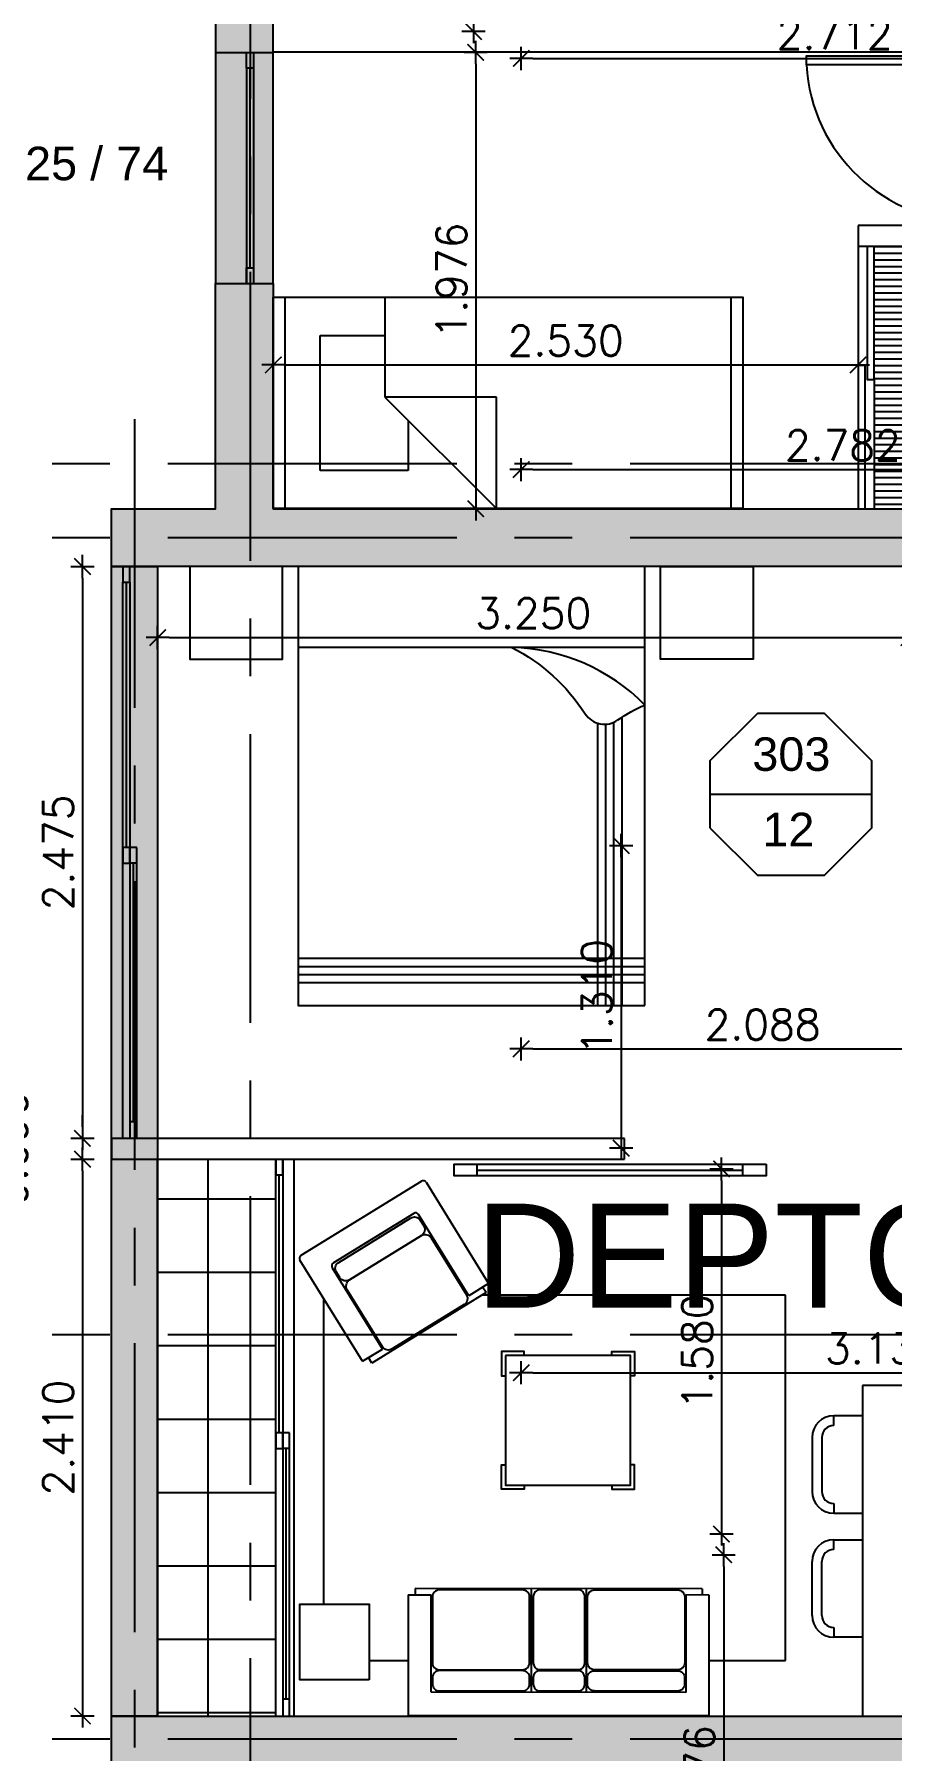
# Model space of a CAD drawing. Header units: millimetres. Extents: x -13 to 194, y -13 to 66.
# Drawn here: x 167.97 to 171.68, y 23.33 to 30.76 of the extents above; entities that cross this region are included whole.
import ezdxf

# ---------------------------------------------------------------- set-up
doc = ezdxf.new("R2010")
doc.units = ezdxf.units.MM
doc.linetypes.add('CENTER', pattern=[2, 1.25, -0.25, 0.25, -0.25])
for name, color, linetype in [('01', 1, 'Continuous'), ('03', 3, 'Continuous'), ('04', 4, 'Continuous'), ('06', 6, 'Continuous'), ('Capa1', 80, 'Continuous'), ('COTAS', 1, 'Continuous'), ('EJES', 1, 'CENTER'), ('GRIS', 9, 'Continuous'), ('LOSAS', 7, 'Continuous'), ('MUROS_EST', 5, 'Continuous'), ('PISOS', 8, 'Continuous'), ('PUERTAS', 1, 'Continuous'), ('VIGAS_1', 2, 'Continuous')]:
    doc.layers.add(name, color=color, linetype=linetype)
doc.styles.add('Arial', font='arial.ttf')
doc.styles.add('INTERARQ', font='ROMANS.SHX')
doc.styles.get("Standard").update_dxf_attribs({"font": 'arial.ttf'})
doc.dimstyles.new('ESCALA_1-50', dxfattribs={"dimtxt": 0.13, "dimasz": 0.05, "dimexe": 0.18, "dimexo": 0.0625, "dimgap": 0.04, "dimtad": 1, "dimdec": 3, "dimzin": 0, "dimdsep": 46, "dimtxsty": 'INTERARQ', "dimblk": 'DIMTICK', "dimcen": 0.09, "dimse1": 1, "dimse2": 1, "dimclrd": 1, "dimclre": 1, "dimclrt": 2, "dimadec": 0, "dimazin": 0, "dimtfac": 4.5, "dimtdec": 3, "dimtofl": 0, "dimtmove": 2, "dimatfit": 3, "dimldrblk": 'DIMTICK', "dimfxl": 1, "dimtolj": 1, "dimtzin": 0, "dimarcsym": 0})

# ---------------------------------------------------------------- blocks, each defined once
blk = doc.blocks.new('DIMTICK')
at = {"color": 1}
for p, q in [((-1, 0), (1, 0)), ((0, 1), (0, -1))]:
    blk.add_line(p, q, dxfattribs=at)
at = {"color": 3, "const_width": 0.141}
blk.add_lwpolyline([(0.71, 0.71), (-0.71, -0.71)], dxfattribs=at)
blk = doc.blocks.new('*D170')
at = {"layer": '01', "color": 1, "lineweight": -2, "transparency": 16777216}
blk.add_line((170.1253, 30.6513), (172.7378, 30.6513), dxfattribs=at)
at = {"layer": 'Defpoints', "color": 0, "transparency": 16777216}
for p in [(170.0753, 30.9441), (172.7878, 30.9441), (172.7878, 30.6513)]:
    blk.add_point(p, dxfattribs=at)
at = {"layer": '01', "color": 1, "lineweight": -2, "transparency": 16777216, "xscale": 0.05, "yscale": 0.05, "zscale": 0.05, "rotation": 180}
blk.add_blockref('DIMTICK', (170.0753, 30.6513), dxfattribs=at)
at = {"layer": '01', "color": 1, "lineweight": -2, "transparency": 16777216, "xscale": 0.05, "yscale": 0.05, "zscale": 0.05}
blk.add_blockref('DIMTICK', (172.7878, 30.6513), dxfattribs=at)
at = {"layer": '01', "color": 2, "transparency": 16777216, "insert": (171.4315, 30.7563), "char_height": 0.13, "attachment_point": 5, "style": 'INTERARQ'}
blk.add_mtext('\\A1;2.712', dxfattribs=at)
blk = doc.blocks.new('*D66')
at = {"layer": '01', "color": 1, "lineweight": -2, "transparency": 16777216}
blk.add_line((170.1253, 28.872), (172.8078, 28.872), dxfattribs=at)
at = {"layer": 'Defpoints', "color": 0, "transparency": 16777216}
for p in [(172.8578, 28.872), (170.0753, 28.6859), (172.8578, 28.6859)]:
    blk.add_point(p, dxfattribs=at)
at = {"layer": '01', "color": 1, "lineweight": -2, "transparency": 16777216, "xscale": 0.05, "yscale": 0.05, "zscale": 0.05, "rotation": 180}
blk.add_blockref('DIMTICK', (170.0753, 28.872), dxfattribs=at)
at = {"layer": '01', "color": 1, "lineweight": -2, "transparency": 16777216, "xscale": 0.05, "yscale": 0.05, "zscale": 0.05}
blk.add_blockref('DIMTICK', (172.8578, 28.872), dxfattribs=at)
at = {"layer": '01', "color": 2, "transparency": 16777216, "insert": (171.4665, 28.977), "char_height": 0.13, "attachment_point": 5, "style": 'INTERARQ'}
blk.add_mtext('\\A1;2.782', dxfattribs=at)
blk = doc.blocks.new('*D172')
at = {"layer": '01', "color": 1, "lineweight": -2, "transparency": 16777216}
blk.add_line((172.5288, 30.8941), (172.5288, 27.9849), dxfattribs=at)
at = {"layer": 'Defpoints', "color": 0, "transparency": 16777216}
for p in [(170.0753, 30.9441), (170.0753, 27.9349), (172.5288, 27.9349)]:
    blk.add_point(p, dxfattribs=at)
at = {"layer": '01', "color": 1, "lineweight": -2, "transparency": 16777216, "xscale": 0.05, "yscale": 0.05, "zscale": 0.05}
for p, rotation in [((172.5288, 30.9441), 90), ((172.5288, 27.9349), 270)]:
    blk.add_blockref('DIMTICK', p, dxfattribs=dict(at, rotation=rotation))
at = {"layer": '01', "color": 2, "transparency": 16777216, "insert": (172.4238, 29.4395), "char_height": 0.13, "attachment_point": 5, "rotation": 90, "style": 'INTERARQ'}
blk.add_mtext('\\A1;3.009', dxfattribs=at)
blk = doc.blocks.new('*D173')
at = {"layer": '01', "color": 1, "lineweight": -2, "transparency": 16777216}
blk.add_line((170.5075, 27.1949), (170.5075, 25.9849), dxfattribs=at)
at = {"layer": 'Defpoints', "color": 0, "transparency": 16777216}
for p in [(170.0753, 27.2449), (170.0754, 25.9349), (170.5075, 25.9349)]:
    blk.add_point(p, dxfattribs=at)
at = {"layer": '01', "color": 1, "lineweight": -2, "transparency": 16777216, "xscale": 0.05, "yscale": 0.05, "zscale": 0.05}
for p, rotation in [((170.5075, 27.2449), 90), ((170.5075, 25.9349), 270)]:
    blk.add_blockref('DIMTICK', p, dxfattribs=dict(at, rotation=rotation))
at = {"layer": '01', "color": 2, "transparency": 16777216, "insert": (170.4025, 26.5899), "char_height": 0.13, "attachment_point": 5, "rotation": 90, "style": 'INTERARQ'}
blk.add_mtext('\\A1;1.310', dxfattribs=at)
blk = doc.blocks.new('*D174')
at = {"layer": '01', "color": 1, "lineweight": -2, "transparency": 16777216}
blk.add_line((170.1253, 26.3646), (172.1132, 26.3646), dxfattribs=at)
at = {"layer": 'Defpoints', "color": 0, "transparency": 16777216}
for p in [(170.0753, 26.4641), (172.1632, 26.4641), (172.1632, 26.3646)]:
    blk.add_point(p, dxfattribs=at)
at = {"layer": '01', "color": 1, "lineweight": -2, "transparency": 16777216, "xscale": 0.05, "yscale": 0.05, "zscale": 0.05, "rotation": 180}
blk.add_blockref('DIMTICK', (170.0753, 26.3646), dxfattribs=at)
at = {"layer": '01', "color": 1, "lineweight": -2, "transparency": 16777216, "xscale": 0.05, "yscale": 0.05, "zscale": 0.05}
blk.add_blockref('DIMTICK', (172.1632, 26.3646), dxfattribs=at)
at = {"layer": '01', "color": 2, "transparency": 16777216, "insert": (171.1193, 26.4696), "char_height": 0.13, "attachment_point": 5, "style": 'INTERARQ'}
blk.add_mtext('\\A1;2.088', dxfattribs=at)
blk = doc.blocks.new('*D175')
at = {"layer": '01', "color": 1, "lineweight": -2, "transparency": 16777216}
blk.add_line((170.1252, 24.9631), (173.1552, 24.9631), dxfattribs=at)
at = {"layer": 'Defpoints', "color": 0, "transparency": 16777216}
for p in [(173.2052, 24.9631), (170.0752, 24.2649), (173.2052, 24.2649)]:
    blk.add_point(p, dxfattribs=at)
at = {"layer": '01', "color": 1, "lineweight": -2, "transparency": 16777216, "xscale": 0.05, "yscale": 0.05, "zscale": 0.05, "rotation": 180}
blk.add_blockref('DIMTICK', (170.0752, 24.9631), dxfattribs=at)
at = {"layer": '01', "color": 1, "lineweight": -2, "transparency": 16777216, "xscale": 0.05, "yscale": 0.05, "zscale": 0.05}
blk.add_blockref('DIMTICK', (173.2052, 24.9631), dxfattribs=at)
at = {"layer": '01', "color": 2, "transparency": 16777216, "insert": (171.6402, 25.0681), "char_height": 0.13, "attachment_point": 5, "style": 'INTERARQ'}
blk.add_mtext('\\A1;3.130', dxfattribs=at)
blk = doc.blocks.new('*D176')
at = {"layer": '01', "color": 1, "lineweight": -2, "transparency": 16777216}
blk.add_line((170.9417, 25.7949), (170.9417, 24.3149), dxfattribs=at)
at = {"layer": 'Defpoints', "color": 0, "transparency": 16777216}
for p in [(170.0754, 25.8449), (170.0752, 24.2649), (170.9417, 24.2649)]:
    blk.add_point(p, dxfattribs=at)
at = {"layer": '01', "color": 1, "lineweight": -2, "transparency": 16777216, "xscale": 0.05, "yscale": 0.05, "zscale": 0.05}
for p, rotation in [((170.9417, 25.8449), 90), ((170.9417, 24.2649), 270)]:
    blk.add_blockref('DIMTICK', p, dxfattribs=dict(at, rotation=rotation))
at = {"layer": '01', "color": 2, "transparency": 16777216, "insert": (170.8367, 25.0549), "char_height": 0.13, "attachment_point": 5, "rotation": 90, "style": 'INTERARQ'}
blk.add_mtext('\\A1;1.580', dxfattribs=at)
blk = doc.blocks.new('*D177')
at = {"layer": '01', "color": 1, "lineweight": -2, "transparency": 16777216}
blk.add_line((170.9511, 24.1249), (170.9511, 22.2491), dxfattribs=at)
at = {"layer": 'Defpoints', "color": 0, "transparency": 16777216}
for p in [(170.0753, 24.1749), (170.0753, 22.1991), (170.9511, 22.1991)]:
    blk.add_point(p, dxfattribs=at)
at = {"layer": '01', "color": 1, "lineweight": -2, "transparency": 16777216, "xscale": 0.05, "yscale": 0.05, "zscale": 0.05}
for p, rotation in [((170.9511, 24.1749), 90), ((170.9511, 22.1991), 270)]:
    blk.add_blockref('DIMTICK', p, dxfattribs=dict(at, rotation=rotation))
at = {"layer": '01', "color": 2, "transparency": 16777216, "insert": (170.8461, 23.187), "char_height": 0.13, "attachment_point": 5, "rotation": 90, "style": 'INTERARQ'}
blk.add_mtext('\\A1;1.976', dxfattribs=at)
blk = doc.blocks.new('CAMA-GR')
blk.add_line((0.35, 0.75), (0.35, -0.75))
at = {"color": 9}
for p, q in [((1.695, -0.75), (1.695, 0.75)), ((1.73, -0.75), (1.73, 0.75)), ((1.765, -0.75), (1.765, 0.75)), ((1.8, -0.75), (1.8, 0.75)), ((0.6523, 0.65), (1.9, 0.65)), ((0.674, 0.615), (1.9, 0.615)), ((0.6775, 0.545), (1.9, 0.545)), ((0.6821, 0.58), (1.9, 0.58))]:
    blk.add_line(p, q, dxfattribs=at)
for points in [[(0, 1.2178), (0.4, 1.2178), (0.4, 0.8178), (0, 0.8178)], [(1.9, 0.75), (0, 0.75), (0, -0.75), (1.9, -0.75)], [(0, -1.2178), (0.4, -1.2178), (0.4, -0.8178), (0, -0.8178)]]:
    blk.add_lwpolyline(points, close=True)
blk.add_lwpolyline([(0.599, 0.75, 0.196142), (0.35, 0.175, -0.130879), (0.6366, 0.4914, 0.426673), (0.6638, 0.6332, -0.055293)], format="xyb", close=True)
blk = doc.blocks.new('MHPLN026')
for p, q in [((-1.9812, -0.4572), (-1.9812, 0.4572)), ((-0.4826, 0.4572), (-0.4826, 0.0254)), ((-0.0508, 0.4572), (-0.0508, -0.4572)), ((-0.2032, 0.2921), (-0.4826, 0.2921)), ((-0.2032, -0.2921), (-0.2032, 0.2921)), ((-0.9652, -0.4572), (-0.9652, 0.0254)), ((-0.4826, 0.0254), (-0.9652, -0.4572)), ((-0.9652, 0.0254), (-0.4826, 0.0254)), ((-0.5842, -0.0762), (-0.5842, -0.2921)), ((-0.5842, -0.2921), (-0.2032, -0.2921))]:
    blk.add_line(p, q)
blk.add_lwpolyline([(0, -0.4572), (0, 0.4572), (-2.032, 0.4572), (-2.032, -0.4572)], close=True)
blk = doc.blocks.new('Cama 1Pl')
blk.add_blockref('MHPLN026', (0, 0))
blk = doc.blocks.new('P_75')
at = {"color": 9}
blk.add_arc((-0.0129, 0.0592), 0.7221, 93.33599, 179.93331, dxfattribs=at)
at = {"layer": 'PUERTAS'}
blk.add_lwpolyline([(-0.015, 0.06), (-0.055, 0.06), (-0.055, 0.78), (-0.0149, 0.78)], close=True, dxfattribs=at)
for points in [[(-0.75, 0), (-0.725, 0), (-0.725, 0.02), (-0.735, 0.02), (-0.735, 0.06), (-0.75, 0.06)], [(0, 0.06), (-0.015, 0.06), (-0.015, 0.02), (-0.025, 0.02), (-0.025, 0), (0, 0)]]:
    blk.add_lwpolyline(points, dxfattribs=at)
blk = doc.blocks.new('*D240')
at = {"layer": '01', "color": 1, "lineweight": -2, "transparency": 16777216}
blk.add_line((168.1775, 28.4026), (168.1775, 26.0273), dxfattribs=at)
at = {"layer": 'Defpoints', "color": 0, "transparency": 16777216}
for p in [(168.354, 28.4526), (168.1775, 25.9773), (168.354, 25.9773)]:
    blk.add_point(p, dxfattribs=at)
at = {"layer": '01', "color": 1, "lineweight": -2, "transparency": 16777216, "xscale": 0.05, "yscale": 0.05, "zscale": 0.05}
for p, rotation in [((168.1775, 28.4526), 90), ((168.1775, 25.9773), 270)]:
    blk.add_blockref('DIMTICK', p, dxfattribs=dict(at, rotation=rotation))
at = {"layer": '01', "color": 2, "transparency": 16777216, "insert": (168.0725, 27.215), "char_height": 0.13, "attachment_point": 5, "rotation": 90, "style": 'INTERARQ'}
blk.add_mtext('\\A1;2.475', dxfattribs=at)
blk = doc.blocks.new('*D308')
at = {"layer": '01', "color": 1, "lineweight": -2, "transparency": 16777216}
for p, q in [((168.1775, 26.0273), (168.1775, 26.0773)), ((168.1775, 25.8373), (168.1775, 25.7873))]:
    blk.add_line(p, q, dxfattribs=at)
at = {"layer": 'Defpoints', "color": 0, "transparency": 16777216}
for p in [(168.354, 25.9773), (168.1775, 25.8873), (168.3025, 25.8873)]:
    blk.add_point(p, dxfattribs=at)
at = {"layer": '01', "color": 1, "lineweight": -2, "transparency": 16777216, "xscale": 0.05, "yscale": 0.05, "zscale": 0.05}
for p, rotation in [((168.1775, 25.9773), 270), ((168.1775, 25.8873), 90)]:
    blk.add_blockref('DIMTICK', p, dxfattribs=dict(at, rotation=rotation))
at = {"layer": '01', "color": 2, "transparency": 16777216, "insert": (167.8725, 25.9323), "char_height": 0.13, "attachment_point": 5, "rotation": 90, "style": 'INTERARQ'}
blk.add_mtext('\\A1;0.090', dxfattribs=at)
blk = doc.blocks.new('*D309')
at = {"layer": '01', "color": 1, "lineweight": -2, "transparency": 16777216}
blk.add_line((168.1775, 25.8373), (168.1775, 23.5273), dxfattribs=at)
at = {"layer": 'Defpoints', "color": 0, "transparency": 16777216}
for p in [(168.3025, 25.8873), (168.1775, 23.4773), (168.3025, 23.4773)]:
    blk.add_point(p, dxfattribs=at)
at = {"layer": '01', "color": 1, "lineweight": -2, "transparency": 16777216, "xscale": 0.05, "yscale": 0.05, "zscale": 0.05}
for p, rotation in [((168.1775, 25.8873), 90), ((168.1775, 23.4773), 270)]:
    blk.add_blockref('DIMTICK', p, dxfattribs=dict(at, rotation=rotation))
at = {"layer": '01', "color": 2, "transparency": 16777216, "insert": (168.0725, 24.6823), "char_height": 0.13, "attachment_point": 5, "rotation": 90, "style": 'INTERARQ'}
blk.add_mtext('\\A1;2.410', dxfattribs=at)
blk = doc.blocks.new('*D319')
at = {"layer": '01', "color": 1, "lineweight": -2, "transparency": 16777216}
blk.add_line((169.8689, 32.2981), (169.8689, 30.8181), dxfattribs=at)
at = {"layer": 'Defpoints', "color": 0, "transparency": 16777216}
for p in [(169.0025, 32.3481), (169.0024, 30.7681), (169.8689, 30.7681)]:
    blk.add_point(p, dxfattribs=at)
at = {"layer": '01', "color": 1, "lineweight": -2, "transparency": 16777216, "xscale": 0.05, "yscale": 0.05, "zscale": 0.05}
for p, rotation in [((169.8689, 32.3481), 90), ((169.8689, 30.7681), 270)]:
    blk.add_blockref('DIMTICK', p, dxfattribs=dict(at, rotation=rotation))
at = {"layer": '01', "color": 2, "transparency": 16777216, "insert": (169.7639, 31.5581), "char_height": 0.13, "attachment_point": 5, "rotation": 90, "style": 'INTERARQ'}
blk.add_mtext('\\A1;1.580', dxfattribs=at)
blk = doc.blocks.new('*D320')
at = {"layer": '01', "color": 1, "lineweight": -2, "transparency": 16777216}
blk.add_line((169.8783, 30.6281), (169.8783, 28.7523), dxfattribs=at)
at = {"layer": 'Defpoints', "color": 0, "transparency": 16777216}
for p in [(169.0025, 30.6781), (169.0025, 28.7023), (169.8783, 28.7023)]:
    blk.add_point(p, dxfattribs=at)
at = {"layer": '01', "color": 1, "lineweight": -2, "transparency": 16777216, "xscale": 0.05, "yscale": 0.05, "zscale": 0.05}
for p, rotation in [((169.8783, 30.6781), 90), ((169.8783, 28.7023), 270)]:
    blk.add_blockref('DIMTICK', p, dxfattribs=dict(at, rotation=rotation))
at = {"layer": '01', "color": 2, "transparency": 16777216, "insert": (169.7733, 29.6902), "char_height": 0.13, "attachment_point": 5, "rotation": 90, "style": 'INTERARQ'}
blk.add_mtext('\\A1;1.976', dxfattribs=at)
blk = doc.blocks.new('*D321')
at = {"layer": '01', "color": 1, "lineweight": -2, "transparency": 16777216}
blk.add_line((169.0525, 29.3249), (171.4824, 29.3249), dxfattribs=at)
at = {"layer": 'Defpoints', "color": 0, "transparency": 16777216}
for p in [(171.5324, 29.3249), (169.0025, 28.7031), (171.5324, 28.7031)]:
    blk.add_point(p, dxfattribs=at)
at = {"layer": '01', "color": 1, "lineweight": -2, "transparency": 16777216, "xscale": 0.05, "yscale": 0.05, "zscale": 0.05, "rotation": 180}
blk.add_blockref('DIMTICK', (169.0025, 29.3249), dxfattribs=at)
at = {"layer": '01', "color": 1, "lineweight": -2, "transparency": 16777216, "xscale": 0.05, "yscale": 0.05, "zscale": 0.05}
blk.add_blockref('DIMTICK', (171.5324, 29.3249), dxfattribs=at)
at = {"layer": '01', "color": 2, "transparency": 16777216, "insert": (170.2675, 29.4299), "char_height": 0.13, "attachment_point": 5, "style": 'INTERARQ'}
blk.add_mtext('\\A1;2.530', dxfattribs=at)
blk = doc.blocks.new('*D278')
at = {"layer": '01', "color": 1, "lineweight": -2, "transparency": 16777216}
blk.add_line((168.5525, 28.145), (171.7025, 28.145), dxfattribs=at)
at = {"layer": 'Defpoints', "color": 0, "transparency": 16777216}
for p in [(168.5025, 28.4526), (171.7525, 28.4526), (171.7525, 28.145)]:
    blk.add_point(p, dxfattribs=at)
at = {"layer": '01', "color": 1, "lineweight": -2, "transparency": 16777216, "xscale": 0.05, "yscale": 0.05, "zscale": 0.05, "rotation": 180}
blk.add_blockref('DIMTICK', (168.5025, 28.145), dxfattribs=at)
at = {"layer": '01', "color": 1, "lineweight": -2, "transparency": 16777216, "xscale": 0.05, "yscale": 0.05, "zscale": 0.05}
blk.add_blockref('DIMTICK', (171.7525, 28.145), dxfattribs=at)
at = {"layer": '01', "color": 2, "transparency": 16777216, "insert": (170.1275, 28.25), "char_height": 0.13, "attachment_point": 5, "style": 'INTERARQ'}
blk.add_mtext('\\A1;3.250', dxfattribs=at)

msp = doc.modelspace()

# ---------------------------------------------------------------- hatches: boundary and pattern name
at = {"layer": 'GRIS'}
h = msp.add_hatch(dxfattribs=at)
h.set_pattern_fill('LINE', color=8, scale=0.009, style=0)
h.set_pattern_definition([(0, (-681.028824, 1107.571804), (0, 0.028575), [])])
h.paths.add_polyline_path([(172.1324, 29.8581), (171.6024, 29.8581), (171.6024, 29.2623), (171.6024, 28.8981), (172.1324, 28.8981)])
h.paths.add_polyline_path([(171.6024, 28.8981), (171.6024, 28.7031), (172.1324, 28.7031), (172.1324, 28.8981)])
at = {"layer": 'MUROS_EST', "transparency": 33554687}
h = msp.add_hatch(color=256, dxfattribs=at)
h.dxf.hatch_style = 1
h.paths.add_polyline_path([(181.4106, 23.5073), (181.1606, 23.5073), (181.1606, 21.5273), (177.9375, 21.5273), (177.9375, 25.2273), (175.6025, 25.2273), (175.6025, 25.0273), (177.7375, 25.0273), (177.7375, 21.5273), (175.6025, 21.5273), (175.6025, 21.3273), (180.8606, 21.3273), (180.8606, 21.1419), (181.0606, 21.1419), (181.0606, 21.3273), (181.4117, 21.3273)])
h.paths.add_polyline_path([(181.4106, 30.0873), (181.1606, 30.0873), (181.1606, 29.0223), (175.8025, 29.0223), (175.8025, 30.0458), (175.6025, 30.0458), (175.6025, 28.7723), (175.9606, 28.7723), (175.9606, 26.1803), (176.1606, 26.1803), (176.1606, 28.7723), (181.4106, 28.7723)])
h.paths.add_polyline_path([(174.9775, 37.6473), (174.7275, 37.6473), (174.7275, 37.4473), (174.7275, 30.9728), (174.441, 30.3884), (174.6206, 30.3003), (174.9775, 31.0284)])
h.paths.add_polyline_path([(169.0025, 37.4473), (170.185, 37.4473), (170.185, 37.6473), (168.7525, 37.6473), (168.7525, 33.7473), (169.0025, 33.7473)])
h.paths.add_polyline_path([(174.2025, 24.9373), (174.0025, 24.9373), (174.0025, 23.4773), (168.3025, 23.4773), (168.3025, 23.2773), (174.0025, 23.2773), (174.0025, 21.8173), (174.2025, 21.8173)])
h.paths.add_polyline_path([(174.2025, 20.8673), (174.0025, 20.8673), (174.0025, 18.2773), (168.3025, 18.2773), (168.3025, 18.0773), (168.8025, 18.0773), (168.8025, 17.0773), (169.0025, 17.0773), (169.0025, 18.0773), (174.0025, 18.0773), (174.0025, 17.5773), (174.2025, 17.5773)])
h.paths.add_polyline_path([(174.9525, 15.9873), (174.6078, 16.7181), (174.4269, 16.6328), (174.7525, 15.9425), (174.7525, 13.7227), (174.7525, 9.5444), (174.7525, 9.2944), (174.9525, 9.2944), (174.9525, 9.4944), (174.9525, 9.5405), (174.9525, 13.7227)])
h.paths.add_polyline_path([(169.0025, 12.7707), (168.8025, 12.7707), (168.8025, 9.4944), (169.0025, 9.4944)])
h.paths.add_polyline_path([(169.0025, 12.9773), (168.8025, 12.9773), (168.8025, 12.7707), (169.0025, 12.7707)])
h.paths.add_polyline_path([(170.187, 9.4944), (169.0025, 9.4944), (169.0025, 9.2944), (170.187, 9.2944)])
h.paths.add_polyline_path([(169.0025, 9.4944), (168.8025, 9.4944), (168.8025, 9.2944), (169.0025, 9.2944)])
h.paths.add_polyline_path([(181.3606, 14.0173), (181.1606, 14.0173), (181.1606, 12.7707), (181.3606, 12.7707)])
h.paths.add_polyline_path([(181.3606, 12.7707), (181.1606, 12.7707), (181.1606, 9.4944), (181.3606, 9.4944)])
h.paths.add_polyline_path([(181.1606, 9.4944), (180.9606, 9.4944), (180.9606, 9.2944), (181.1606, 9.2944)])
h.paths.add_polyline_path([(181.3606, 9.4944), (181.1606, 9.4944), (181.1606, 9.2944), (181.3606, 9.2944)])
h = msp.add_hatch(color=2, dxfattribs=at)
h.dxf.hatch_style = 1
h.paths.add_polyline_path([(169.0025, 33.7473), (168.7525, 33.7473), (168.7525, 32.9673), (169.0025, 32.9673)])
h.paths.add_polyline_path([(169.0025, 32.3473), (168.7525, 32.3473), (168.7525, 31.3473), (169.0025, 31.3473)])
h.paths.add_polyline_path([(169.0025, 30.6773), (168.7525, 30.6773), (168.7525, 29.6773), (169.0025, 29.6773)])
h = msp.add_hatch(color=5, dxfattribs=at)
h.dxf.hatch_style = 1
h.paths.add_polyline_path([(169.0025, 32.9673), (168.7525, 32.9673), (168.7525, 32.3473), (169.0025, 32.3473)])
h.paths.add_polyline_path([(169.0025, 31.3473), (168.7525, 31.3473), (168.7525, 30.6773), (169.0025, 30.6773)])
h = msp.add_hatch(color=256, dxfattribs=at)
h.dxf.hatch_style = 1
h.paths.add_polyline_path([(168.7525, 28.7023), (168.3025, 28.7023), (168.3025, 28.4523), (174.0025, 28.4523), (174.0025, 25.8873), (174.2025, 25.8873), (174.2025, 29.4473), (174.0025, 29.4473), (174.0025, 28.7023), (169.0025, 28.7023), (169.0025, 29.6773), (168.7525, 29.6773)])
at = {"layer": 'PISOS'}
h = msp.add_hatch(dxfattribs=at)
h.set_pattern_fill('ANSI37', color=256, scale=0.1, angle=45, style=0)
h.set_pattern_definition([(90, (-465.3264, 1162.3651), (-0.3175, 1e-16), []), (180, (-465.3264, 1162.3651), (-1e-16, -0.3175), [])])
h.paths.add_polyline_path([(169.0135, 25.8873), (168.5025, 25.8873), (168.5025, 25.0443), (169.0135, 25.0443)])
h.paths.add_polyline_path([(168.5025, 23.4773), (169.0135, 23.4773), (169.0135, 25.0443), (168.5025, 25.0443)])
at = {"layer": 'VIGAS_1', "transparency": 33554687}
h = msp.add_hatch(color=256, dxfattribs=at)
h.dxf.hatch_style = 1
h.paths.add_polyline_path([(168.5025, 28.4523), (168.3025, 28.4523), (168.3025, 23.4773), (168.5025, 23.4773)])
h.paths.add_polyline_path([(168.5025, 23.2773), (168.3025, 23.2773), (168.3025, 18.2812), (168.5025, 18.2812)])

# ---------------------------------------------------------------- linework, layer by layer
at = {"layer": '03'}
msp.add_lwpolyline([(168.5025, 23.4773), (168.5025, 25.8873)], dxfattribs=at)
at = {"layer": '06'}
for p, q in [((168.7525, 30.6773), (169.0025, 30.6773)), ((172.2224, 30.6781), (169.0024, 30.6781)), ((171.5324, 29.9281), (171.5324, 29.8381)), ((172.2224, 29.9281), (171.5324, 29.9281)), ((172.1324, 29.8381), (171.5324, 29.8381)), ((168.7525, 29.6773), (169.0025, 29.6773)), ((169.0025, 29.6773), (169.0025, 28.7023)), ((168.3025, 25.9773), (168.3025, 25.8873)), ((168.3025, 23.2773), (168.3025, 23.4773))]:
    msp.add_line(p, q, dxfattribs=at)
for points in [[(170.5225, 25.9773), (168.3025, 25.9773)], [(170.5225, 25.8873), (170.5225, 25.9773)], [(168.3025, 25.8873), (170.5225, 25.8873)]]:
    msp.add_lwpolyline(points, dxfattribs=at)
at = {"layer": 'COTAS'}
for p, q in [((168.8874, 30.6098), (168.8874, 30.6773)), ((168.8874, 30.6098), (168.8874, 30.6773)), ((168.8874, 30.6098), (168.8874, 29.7448)), ((168.9174, 30.6098), (168.8874, 30.6098)), ((168.8874, 30.6098), (168.8874, 29.7448)), ((168.9174, 30.6098), (168.8874, 30.6098)), ((168.9024, 29.7448), (168.9024, 30.6098)), ((168.9024, 29.7448), (168.9024, 30.6098)), ((168.9174, 30.6773), (168.9174, 30.6098)), ((168.9174, 30.6773), (168.9174, 30.6098)), ((168.9174, 30.6098), (168.9174, 29.7448)), ((168.9174, 30.6098), (168.9174, 29.7448)), ((168.8874, 29.7448), (168.9174, 29.7448)), ((168.8874, 29.7448), (168.9174, 29.7448)), ((168.8874, 29.7448), (168.8874, 29.6773)), ((168.8874, 29.6773), (168.8874, 29.7448)), ((168.9174, 29.7448), (168.9174, 29.6773)), ((168.3524, 28.4526), (168.3524, 28.3851)), ((168.3824, 28.3851), (168.3824, 28.4526)), ((168.3525, 25.9773), (168.3524, 28.3851)), ((168.3524, 28.3851), (168.3824, 28.3851)), ((168.3675, 27.2364), (168.3674, 28.3851)), ((168.3824, 28.3851), (168.3825, 27.2364)), ((168.3825, 27.2364), (168.3525, 27.2364)), ((168.3525, 27.2364), (168.3525, 27.1689)), ((168.4125, 27.2364), (168.3825, 27.2364)), ((168.3825, 27.2364), (168.3825, 27.1689)), ((168.3825, 27.1689), (168.3825, 27.2364)), ((168.4125, 27.1689), (168.4125, 27.2364)), ((168.3525, 27.1689), (168.3825, 27.1689)), ((168.3825, 27.1689), (168.3824, 25.9773)), ((168.4125, 27.1689), (168.3825, 27.1689)), ((168.3974, 26.0497), (168.3975, 27.1689)), ((168.4124, 26.025), (168.4125, 27.1689)), ((168.3825, 26.0497), (168.3825, 25.9773)), ((168.4125, 26.0497), (168.3825, 26.0497)), ((168.3825, 26.025), (168.3825, 25.9773)), ((168.4125, 25.9773), (168.4125, 26.0497)), ((168.4125, 25.9773), (168.4125, 26.025)), ((169.0135, 23.4773), (169.0134, 25.8873)), ((169.0134, 25.8873), (169.0134, 25.8198)), ((169.0434, 25.8873), (169.0435, 24.7028)), ((169.0434, 25.8198), (169.0434, 25.8873)), ((169.0935, 23.4773), (169.0934, 25.8873)), ((169.0134, 25.8198), (169.0434, 25.8198)), ((169.0285, 24.7028), (169.0284, 25.8198)), ((169.0435, 24.7436), (169.0435, 23.5499)), ((169.0435, 24.7028), (169.0135, 24.7028)), ((169.0135, 24.7028), (169.0135, 24.6353)), ((169.0735, 24.7028), (169.0435, 24.7028)), ((169.0435, 24.7028), (169.0435, 24.6353)), ((169.0435, 24.6353), (169.0435, 24.7028)), ((169.0735, 23.5499), (169.0735, 24.7028)), ((169.0735, 24.6353), (169.0735, 24.7028)), ((169.0135, 24.6353), (169.0435, 24.6353)), ((169.0735, 24.6353), (169.0435, 24.6353)), ((169.0585, 23.5499), (169.0585, 24.6353)), ((169.0435, 23.5499), (169.0435, 23.4775)), ((169.0735, 23.5499), (169.0435, 23.5499)), ((169.0735, 23.4775), (169.0735, 23.5499))]:
    msp.add_line(p, q, dxfattribs=at)
at = {"layer": 'EJES'}
for p, q in [((168.9025, 41.7272), (168.9025, 5.5947)), ((168.4025, 29.0908), (168.4025, 17.7891)), ((185.796, 28.8973), (164.6028, 28.8973)), ((185.796, 28.5773), (164.6028, 28.5773)), ((185.796, 25.1273), (164.6028, 25.1273)), ((185.796, 23.3773), (164.6028, 23.3773))]:
    msp.add_line(p, q, dxfattribs=at)
at = {"layer": 'GRIS', "color": 8}
for p, q in [((171.5324, 29.8381), (171.5324, 29.3223)), ((171.6024, 29.2623), (171.6024, 28.7031))]:
    msp.add_line(p, q, dxfattribs=at)
at = {"layer": 'GRIS', "color": 9}
for p, q in [((169.8846, 25.8154), (169.8846, 25.8654)), ((171.0346, 25.8154), (171.0346, 25.8654)), ((169.1232, 25.4712), (169.6432, 25.7922)), ((169.8846, 25.8404), (171.0346, 25.8404))]:
    msp.add_line(p, q, dxfattribs=at)
at = {"layer": 'GRIS'}
for p, q in [((169.6642, 25.7872), (169.9344, 25.3496)), ((169.6102, 25.6528), (169.2626, 25.4382)), ((169.8482, 25.2964), (169.6312, 25.6478)), ((169.3883, 25.0125), (169.1182, 25.4501)), ((169.2576, 25.4171), (169.4746, 25.0657)), ((169.9344, 25.3496), (169.8482, 25.2964)), ((169.9229, 25.31), (169.9083, 25.3335)), ((169.9229, 25.31), (169.4289, 25.005)), ((171.2185, 25.2989), (169.9049, 25.2989)), ((169.3883, 25.0125), (169.4746, 25.0657)), ((169.4289, 25.005), (169.4144, 25.0286)), ((172.3515, 24.9073), (171.5515, 24.9073)), ((171.5515, 24.9073), (171.5515, 23.4773)), ((171.4271, 24.7346), (171.4271, 24.7768)), ((171.5515, 24.7768), (171.4271, 24.7768)), ((171.3333, 24.683), (171.3333, 24.4487)), ((171.3755, 24.683), (171.3755, 24.4487)), ((171.4271, 24.3971), (171.4271, 24.3549)), ((171.4271, 24.3549), (171.5515, 24.3549)), ((171.4271, 24.198), (171.4271, 24.2402)), ((171.4271, 24.2402), (171.5515, 24.2402)), ((171.3333, 23.9121), (171.3333, 24.1465)), ((171.3755, 23.9121), (171.3755, 24.1465)), ((169.5858, 24.0016), (169.5856, 23.4802)), ((169.5858, 24.0016), (169.6856, 24.0016)), ((170.8577, 24.0283), (169.6159, 24.0289)), ((169.6159, 24.0289), (169.6159, 24.0016)), ((169.6854, 23.5799), (169.6856, 24.0016)), ((170.1179, 24.0286), (170.1177, 23.5797)), ((170.3557, 24.0285), (170.3555, 23.5796)), ((170.788, 24.0011), (170.7879, 23.5794)), ((170.8878, 24.001), (170.788, 24.0011)), ((170.8577, 24.0283), (170.8577, 24.001)), ((170.8876, 23.4796), (170.8878, 24.001)), ((171.4271, 23.8605), (171.4271, 23.8184)), ((171.5515, 23.8184), (171.4271, 23.8184)), ((170.7879, 23.5794), (169.6854, 23.5799)), ((169.5856, 23.4802), (170.8876, 23.4796))]:
    msp.add_line(p, q, dxfattribs=at)
at = {"layer": 'GRIS', "color": 8}
for points in [[(171.5724, 29.8381), (171.5724, 29.2623), (171.6024, 29.2623), (171.6024, 29.8381)], [(171.5624, 28.7031), (171.5624, 29.3223), (171.5324, 29.3223), (171.5324, 28.7031)]]:
    msp.add_lwpolyline(points, dxfattribs=at)
at = {"layer": 'GRIS', "color": 9, "flags": 128}
msp.add_lwpolyline([(171.1346, 25.8654), (171.1346, 25.8154), (169.7846, 25.8154), (169.7846, 25.8654)], close=True, dxfattribs=at)
at = {"layer": 'GRIS'}
for points in [[(169.2856, 25.4406), (169.5967, 25.6327, -0.414214), (169.6388, 25.6227), (169.6534, 25.599, -0.414214), (169.6435, 25.5569), (169.3324, 25.3648, -0.414214), (169.2902, 25.3748), (169.2756, 25.3985, -0.414214)], [(169.3325, 25.3646), (169.6436, 25.5567, -0.414214), (169.6857, 25.5467), (169.838, 25.3, -0.414214), (169.8281, 25.2579), (169.5169, 25.0658, -0.414214), (169.4748, 25.0758), (169.3225, 25.3225, -0.414214)], [(169.721, 23.6777), (170.081, 23.6775, 0.414214), (170.1111, 23.7077), (170.1112, 23.9931, 0.414214), (170.0811, 24.0233), (169.7211, 24.0234, 0.414214), (169.691, 23.9933), (169.6909, 23.7078, 0.414214)], [(170.1573, 23.6782), (170.3201, 23.678, 0.414214), (170.3502, 23.7082), (170.3504, 23.9936, 0.414214), (170.3202, 24.0238), (170.1574, 24.0239, 0.414214), (170.1273, 23.9938), (170.1272, 23.7083, 0.414214)], [(170.7523, 23.6772), (170.3923, 23.6773, -0.414214), (170.3622, 23.7075), (170.3624, 23.9929, -0.414214), (170.3925, 24.0231), (170.7525, 24.0229, -0.414214), (170.7826, 23.9928), (170.7825, 23.7073, -0.414214)], [(169.7215, 23.5859), (170.0815, 23.5857, 0.414214), (170.1117, 23.6159), (170.1117, 23.6433, 0.414214), (170.0815, 23.6735), (169.7216, 23.6736, 0.414214), (169.6914, 23.6435), (169.6914, 23.6161, 0.414214)], [(170.1572, 23.5857), (170.32, 23.5856, 0.414214), (170.3502, 23.6157), (170.3502, 23.6432, 0.414214), (170.3201, 23.6733), (170.1573, 23.6734, 0.414214), (170.1271, 23.6433), (170.1271, 23.6159, 0.414214)], [(170.7517, 23.5854), (170.3917, 23.5856, -0.414214), (170.3616, 23.6157), (170.3616, 23.6431, -0.414214), (170.3918, 23.6733), (170.7517, 23.6731, -0.414214), (170.7819, 23.643), (170.7818, 23.6155, -0.414214)]]:
    msp.add_lwpolyline(points, format="xyb", close=True, dxfattribs=at)
for points in [[(169.2193, 25.2863), (169.2193, 23.9608)], [(171.2185, 23.7175), (171.2185, 25.2989)], [(170.0886, 25.037), (170.0886, 25.0553), (169.9902, 25.0553), (169.9902, 24.9497), (170.0079, 24.9497)], [(170.4673, 25.037), (170.4673, 25.0553), (170.5657, 25.0553), (170.5657, 24.9497), (170.5479, 24.9497)], [(170.0886, 24.477), (170.0886, 24.4588), (169.9902, 24.4588), (169.9902, 24.5643), (170.0079, 24.5643)], [(170.4673, 24.477), (170.4673, 24.4588), (170.5657, 24.4588), (170.5657, 24.5643), (170.5479, 24.5643)], [(169.4179, 23.7175), (169.5857, 23.7175)], [(170.8877, 23.7175), (171.2185, 23.7175)]]:
    msp.add_lwpolyline(points, dxfattribs=at)
for points in [[(170.0079, 25.037), (170.0079, 24.477), (170.5479, 24.477), (170.5479, 25.037)], [(169.4179, 23.6335), (169.1169, 23.6335), (169.1169, 23.9608), (169.4179, 23.9608)]]:
    msp.add_lwpolyline(points, close=True, dxfattribs=at)
at = {"layer": 'GRIS', "color": 9}
for centre, start, end in [((169.6512, 25.7792), 31.68662, 121.68662), ((169.6182, 25.6397), 31.68662, 121.68662), ((169.1312, 25.4582), 121.68662, 211.68662)]:
    msp.add_arc(centre, 0.0153, start, end, dxfattribs=at)
at = {"layer": 'GRIS'}
for centre, radius, start, end in [((169.2706, 25.4252), 0.0153, 121.68662, 211.68662), ((171.4271, 24.683), 0.0938, 90, 180), ((171.4271, 24.683), 0.0516, 90, 180), ((171.4271, 24.4487), 0.0937, 180, 270), ((171.4271, 24.4487), 0.0516, 180, 270), ((171.4271, 24.1465), 0.0937, 90, 180), ((171.4271, 24.1465), 0.0516, 90, 180), ((171.4271, 23.9121), 0.0938, 180, 270), ((171.4271, 23.9121), 0.0516, 180, 270)]:
    msp.add_arc(centre, radius, start, end, dxfattribs=at)
at = {"layer": 'LOSAS'}
msp.add_line((170.8917, 27.4669), (171.5917, 27.4669), dxfattribs=at)
msp.add_lwpolyline([(170.8917, 27.3219), (171.0967, 27.1169), (171.3867, 27.1169), (171.5917, 27.3219), (171.5917, 27.6119), (171.3867, 27.8169), (171.0967, 27.8169), (170.8917, 27.6119)], close=True, dxfattribs=at)
at = {"layer": 'MUROS_EST'}
for points in [[(168.7525, 29.6773), (169.0025, 29.6773), (169.0025, 28.7023), (174.0025, 28.7023), (174.0025, 29.4473), (174.2025, 29.4473), (174.2025, 25.8873), (174.0025, 25.8873), (174.0025, 28.4523), (168.3025, 28.4523), (168.3025, 28.7023), (168.7525, 28.7023), (168.7525, 29.6773)], [(168.3025, 23.4773), (174.0025, 23.4773), (174.0025, 24.9373), (174.2025, 24.9373), (174.2025, 21.8173), (174.0025, 21.8173), (174.0025, 23.2773), (168.3025, 23.2773), (168.3025, 23.4773)]]:
    msp.add_lwpolyline(points, dxfattribs=at)
at = {"layer": 'VIGAS_1'}
msp.add_line((168.7525, 30.6773), (169.0025, 30.6773), dxfattribs=at)
for points in [[(168.7525, 29.6773), (169.0025, 29.6773), (169.0025, 33.7473), (168.7525, 33.7473)], [(168.3025, 28.4523), (168.5025, 28.4523), (168.5025, 23.4773), (168.3025, 23.4773)]]:
    msp.add_lwpolyline(points, close=True, dxfattribs=at)

# ---------------------------------------------------------------- block references
at = {"layer": 'GRIS', "extrusion": (0, 0, -1), "xscale": -1, "zscale": -1, "rotation": 270}
msp.add_blockref('P_75', (-172.0889, 30.6781), dxfattribs=at)
at = {"layer": 'GRIS', "color": 9, "xscale": -1}
msp.add_blockref('Cama 1Pl', (169.0025, 29.1603), dxfattribs=at)
at = {"layer": 'GRIS', "color": 9, "extrusion": (0, 0, -1), "xscale": -1, "zscale": -1, "rotation": 90}
msp.add_blockref('CAMA-GR', (-169.8601, 28.452), dxfattribs=at)

# ---------------------------------------------------------------- texts
at = {"layer": '04', "style": 'Arial'}
msp.add_text('DEPTO. C', height=0.45, dxfattribs=at).set_placement((169.8777, 25.2448))
at = {"layer": 'Capa1', "insert": (167.7376, 30.2694), "char_height": 0.14497, "attachment_point": 1}
msp.add_mtext_dynamic_manual_height_columns('V 25 / 74', width=2.767896, gutter_width=0.7249, heights=[0.2432], dxfattribs=at)
at = {"layer": 'LOSAS'}
for s, p in [('303', (171.0748, 27.568)), ('12', (171.1184, 27.2419))]:
    msp.add_text(s, height=0.14497, dxfattribs=at).set_placement(p)

# ---------------------------------------------------------------- dimensions: what is measured, and where the dimension line sits
at = {"layer": '01'}
for base, p1, p2, picture, middle in [((169.8689, 30.7681), (169.0025, 32.3481), (169.0024, 30.7681), '*D319', (169.7639, 31.5581)), ((172.5288, 27.9349), (170.0753, 30.9441), (170.0753, 27.9349), '*D172', (172.4238, 29.4395)), ((169.8783, 28.7023), (169.0025, 30.6781), (169.0025, 28.7023), '*D320', (169.7733, 29.6902)), ((168.1775, 25.9773), (168.354, 28.4526), (168.354, 25.9773), '*D240', (168.0725, 27.215)), ((170.5075, 25.9349), (170.0753, 27.2449), (170.0754, 25.9349), '*D173', (170.4025, 26.5899)), ((168.1775, 25.8873), (168.354, 25.9773), (168.3025, 25.8873), '*D308', (167.8725, 25.9323)), ((168.1775, 23.4773), (168.3025, 25.8873), (168.3025, 23.4773), '*D309', (168.0725, 24.6823)), ((170.9417, 24.2649), (170.0754, 25.8449), (170.0752, 24.2649), '*D176', (170.8367, 25.0549)), ((170.9511, 22.1991), (170.0753, 24.1749), (170.0753, 22.1991), '*D177', (170.8461, 23.187))]:
    dim = msp.add_linear_dim(base=base, p1=p1, p2=p2, angle=90, dimstyle='ESCALA_1-50', dxfattribs=at)
    dim.commit()
    dim.dimension.update_dxf_attribs({"geometry": picture, "text_midpoint": middle})
for base, p1, p2, picture, middle in [((172.7877901192, 30.6512980949), (170.0752901195, 30.9440900051), (172.7877901192, 30.9440900051), '*D170', (171.4315401193, 30.7562980949)), ((171.5324, 29.3249), (169.0025, 28.7031), (171.5324, 28.7031), '*D321', (170.2675, 29.4299)), ((172.8577901192, 28.8719581111), (170.0752901195, 28.6858787603), (172.8577901192, 28.6858787603), '*D66', (171.4665401193, 28.9769581111)), ((171.7525, 28.145), (168.5025, 28.4526), (171.7525, 28.4526), '*D278', (170.1275, 28.25)), ((172.1632, 26.3646), (170.0753, 26.4641), (172.1632, 26.4641), '*D174', (171.1193, 26.4696)), ((173.2052, 24.9631), (170.0752, 24.2649), (173.2052, 24.2649), '*D175', (171.6402, 25.0681))]:
    dim = msp.add_linear_dim(base=base, p1=p1, p2=p2, dimstyle='ESCALA_1-50', dxfattribs=at)
    dim.commit()
    dim.dimension.update_dxf_attribs({"geometry": picture, "text_midpoint": middle})

doc.saveas('drawing.dxf')
